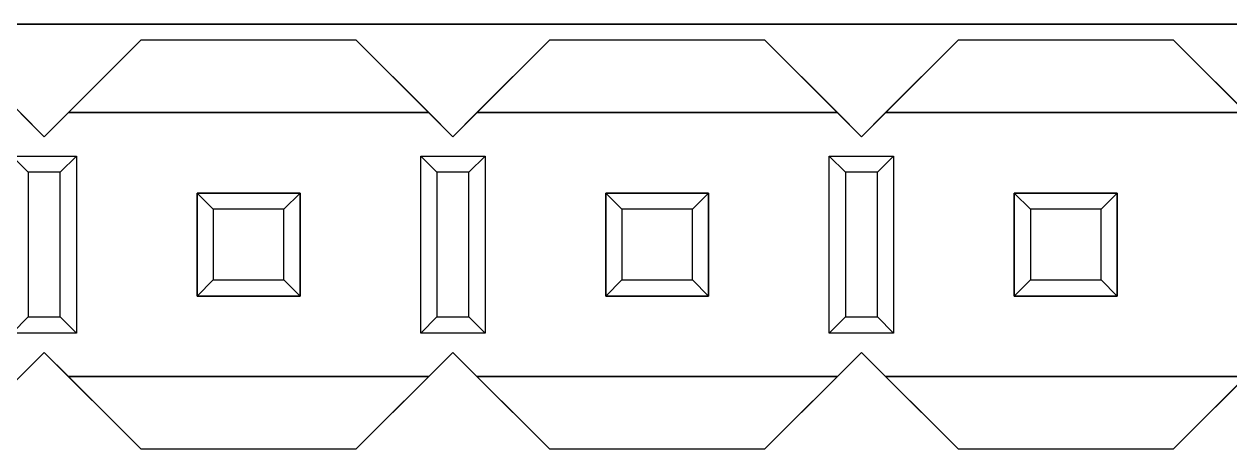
# Model space of a CAD drawing. Header units: millimetres. Extents: x -26.5 to 28.9, y -30 to 30.
# Drawn here: x -3.95 to 3.55, y 27.36 to 30 of the extents above; entities that cross this region are included whole.
import ezdxf

# ---------------------------------------------------------------- set-up
doc = ezdxf.new("R2010")
doc.units = ezdxf.units.MM
doc.layers.add('Feature', color=7, linetype='CONTINUOUS')

msp = doc.modelspace()

# ---------------------------------------------------------------- linework, layer by layer
at = {"layer": 'Feature'}
for p, q in [((-23.4975, 30, 1.6), (23.4975, 30, 1.6)), ((-23.4975, 30, 1.6), (23.4975, 30, 1.6)), ((23.4975, 30), (-23.4975, 30)), ((23.4975, 30), (-23.4975, 30)), ((-3.82, 29.3, 4.1), (-4.42, 29.9, 4.1)), ((-3.82, 29.3, 4.1), (-4.42, 29.9, 4.1)), ((-3.22, 29.9, 4.1), (-3.82, 29.3, 4.1)), ((-3.22, 29.9, 4.1), (-3.82, 29.3, 4.1)), ((-3.22, 29.9, 1.6), (-3.67, 29.45, 1.6)), ((-3.22, 29.9, 1.6), (-3.67, 29.45, 1.6)), ((-1.88, 29.9, 1.6), (-3.22, 29.9, 1.6)), ((-1.88, 29.9, 1.6), (-3.22, 29.9, 1.6)), ((-3.22, 29.9, 1.6), (-3.22, 29.9, 4.1)), ((-1.88, 29.9, 4.1), (-3.22, 29.9, 4.1)), ((-3.22, 29.9, 1.6), (-3.22, 29.9, 4.1)), ((-1.88, 29.9, 4.1), (-3.22, 29.9, 4.1)), ((-1.43, 29.45, 1.6), (-1.88, 29.9, 1.6)), ((-1.88, 29.9, 1.6), (-1.88, 29.9, 4.1)), ((-1.43, 29.45, 1.6), (-1.88, 29.9, 1.6)), ((-1.88, 29.9, 1.6), (-1.88, 29.9, 4.1)), ((-1.28, 29.3, 4.1), (-1.88, 29.9, 4.1)), ((-1.28, 29.3, 4.1), (-1.88, 29.9, 4.1)), ((-0.68, 29.9, 4.1), (-1.28, 29.3, 4.1)), ((-0.68, 29.9, 4.1), (-1.28, 29.3, 4.1)), ((-0.68, 29.9, 1.6), (-1.13, 29.45, 1.6)), ((-0.68, 29.9, 1.6), (-1.13, 29.45, 1.6)), ((0.66, 29.9, 1.6), (-0.68, 29.9, 1.6)), ((0.66, 29.9, 1.6), (-0.68, 29.9, 1.6)), ((-0.68, 29.9, 1.6), (-0.68, 29.9, 4.1)), ((0.66, 29.9, 4.1), (-0.68, 29.9, 4.1)), ((-0.68, 29.9, 1.6), (-0.68, 29.9, 4.1)), ((0.66, 29.9, 4.1), (-0.68, 29.9, 4.1)), ((1.11, 29.45, 1.6), (0.66, 29.9, 1.6)), ((0.66, 29.9, 1.6), (0.66, 29.9, 4.1)), ((1.11, 29.45, 1.6), (0.66, 29.9, 1.6)), ((0.66, 29.9, 1.6), (0.66, 29.9, 4.1)), ((1.26, 29.3, 4.1), (0.66, 29.9, 4.1)), ((1.26, 29.3, 4.1), (0.66, 29.9, 4.1)), ((1.86, 29.9, 4.1), (1.26, 29.3, 4.1)), ((1.86, 29.9, 4.1), (1.26, 29.3, 4.1)), ((1.86, 29.9, 1.6), (1.41, 29.45, 1.6)), ((1.86, 29.9, 1.6), (1.41, 29.45, 1.6)), ((3.2, 29.9, 1.6), (1.86, 29.9, 1.6)), ((3.2, 29.9, 1.6), (1.86, 29.9, 1.6)), ((1.86, 29.9, 1.6), (1.86, 29.9, 4.1)), ((3.2, 29.9, 4.1), (1.86, 29.9, 4.1)), ((1.86, 29.9, 1.6), (1.86, 29.9, 4.1)), ((3.2, 29.9, 4.1), (1.86, 29.9, 4.1)), ((3.65, 29.45, 1.6), (3.2, 29.9, 1.6)), ((3.2, 29.9, 1.6), (3.2, 29.9, 4.1)), ((3.65, 29.45, 1.6), (3.2, 29.9, 1.6)), ((3.2, 29.9, 1.6), (3.2, 29.9, 4.1)), ((3.8, 29.3, 4.1), (3.2, 29.9, 4.1)), ((3.8, 29.3, 4.1), (3.2, 29.9, 4.1)), ((-3.82, 29.3, 2.3), (-3.97, 29.45, 2.3)), ((-3.82, 29.3, 2.3), (-3.97, 29.45, 2.3)), ((-3.67, 29.45, 2.3), (-3.82, 29.3, 2.3)), ((-3.67, 29.45, 2.3), (-3.82, 29.3, 2.3)), ((-1.43, 29.45, 1.6), (-3.67, 29.45, 1.6)), ((-3.67, 29.45, 1.6), (-3.67, 29.45, 2.3)), ((-1.43, 29.45, 1.6), (-3.67, 29.45, 1.6)), ((-3.67, 29.45, 2.3), (-1.43, 29.45, 2.3)), ((-3.67, 29.45, 1.6), (-3.67, 29.45, 2.3)), ((-3.67, 29.45, 2.3), (-1.43, 29.45, 2.3)), ((-1.43, 29.45, 2.3), (-1.43, 29.45, 1.6)), ((-1.28, 29.3, 2.3), (-1.43, 29.45, 2.3)), ((-1.43, 29.45, 2.3), (-1.43, 29.45, 1.6)), ((-1.28, 29.3, 2.3), (-1.43, 29.45, 2.3)), ((-1.13, 29.45, 2.3), (-1.28, 29.3, 2.3)), ((-1.13, 29.45, 2.3), (-1.28, 29.3, 2.3)), ((1.11, 29.45, 1.6), (-1.13, 29.45, 1.6)), ((-1.13, 29.45, 1.6), (-1.13, 29.45, 2.3)), ((1.11, 29.45, 1.6), (-1.13, 29.45, 1.6)), ((-1.13, 29.45, 2.3), (1.11, 29.45, 2.3)), ((-1.13, 29.45, 1.6), (-1.13, 29.45, 2.3)), ((-1.13, 29.45, 2.3), (1.11, 29.45, 2.3)), ((1.11, 29.45, 2.3), (1.11, 29.45, 1.6)), ((1.26, 29.3, 2.3), (1.11, 29.45, 2.3)), ((1.11, 29.45, 2.3), (1.11, 29.45, 1.6)), ((1.26, 29.3, 2.3), (1.11, 29.45, 2.3)), ((1.41, 29.45, 2.3), (1.26, 29.3, 2.3)), ((1.41, 29.45, 2.3), (1.26, 29.3, 2.3)), ((3.65, 29.45, 1.6), (1.41, 29.45, 1.6)), ((1.41, 29.45, 1.6), (1.41, 29.45, 2.3)), ((3.65, 29.45, 1.6), (1.41, 29.45, 1.6)), ((1.41, 29.45, 2.3), (3.65, 29.45, 2.3)), ((1.41, 29.45, 1.6), (1.41, 29.45, 2.3)), ((1.41, 29.45, 2.3), (3.65, 29.45, 2.3)), ((-3.82, 29.3, 2.3), (-3.82, 29.3, 4.1)), ((-3.82, 29.3, 2.3), (-3.82, 29.3, 4.1)), ((-1.28, 29.3, 2.3), (-1.28, 29.3, 4.1)), ((-1.28, 29.3, 2.3), (-1.28, 29.3, 4.1)), ((1.26, 29.3, 2.3), (1.26, 29.3, 4.1)), ((1.26, 29.3, 2.3), (1.26, 29.3, 4.1)), ((-4.02, 29.18, 4.1), (-3.62, 29.18, 4.1)), ((-4.02, 29.18, 4.1), (-3.92, 29.08, 4)), ((-4.02, 29.18, 4.1), (-3.92, 29.08, 4)), ((-4.02, 29.18, 4.1), (-3.62, 29.18, 4.1)), ((-3.62, 29.18, 4.1), (-3.72, 29.08, 4)), ((-3.62, 29.18, 4.1), (-3.72, 29.08, 4)), ((-3.62, 29.18, 4.1), (-3.62, 28.08, 4.1)), ((-3.62, 29.18, 4.1), (-3.62, 28.08, 4.1)), ((-1.48, 29.18, 4.1), (-1.08, 29.18, 4.1)), ((-1.48, 29.18, 4.1), (-1.38, 29.08, 4)), ((-1.48, 28.08, 4.1), (-1.48, 29.18, 4.1)), ((-1.48, 29.18, 4.1), (-1.38, 29.08, 4)), ((-1.48, 28.08, 4.1), (-1.48, 29.18, 4.1)), ((-1.48, 29.18, 4.1), (-1.08, 29.18, 4.1)), ((-1.08, 29.18, 4.1), (-1.18, 29.08, 4)), ((-1.08, 29.18, 4.1), (-1.18, 29.08, 4)), ((-1.08, 29.18, 4.1), (-1.08, 28.08, 4.1)), ((-1.08, 29.18, 4.1), (-1.08, 28.08, 4.1)), ((1.06, 29.18, 4.1), (1.46, 29.18, 4.1)), ((1.06, 29.18, 4.1), (1.16, 29.08, 4)), ((1.06, 28.08, 4.1), (1.06, 29.18, 4.1)), ((1.06, 29.18, 4.1), (1.16, 29.08, 4)), ((1.06, 28.08, 4.1), (1.06, 29.18, 4.1)), ((1.06, 29.18, 4.1), (1.46, 29.18, 4.1)), ((1.46, 29.18, 4.1), (1.36, 29.08, 4)), ((1.46, 29.18, 4.1), (1.36, 29.08, 4)), ((1.46, 29.18, 4.1), (1.46, 28.08, 4.1)), ((1.46, 29.18, 4.1), (1.46, 28.08, 4.1)), ((-3.72, 29.08, 4), (-3.92, 29.08, 4)), ((-3.92, 29.08, 4), (-3.92, 28.18, 4)), ((-3.72, 29.08, 4), (-3.92, 29.08, 4)), ((-3.92, 29.08, 4), (-3.92, 28.18, 4)), ((-3.72, 28.18, 4), (-3.72, 29.08, 4)), ((-3.72, 28.18, 4), (-3.72, 29.08, 4)), ((-1.18, 29.08, 4), (-1.38, 29.08, 4)), ((-1.38, 29.08, 4), (-1.38, 28.18, 4)), ((-1.18, 29.08, 4), (-1.38, 29.08, 4)), ((-1.38, 29.08, 4), (-1.38, 28.18, 4)), ((-1.18, 28.18, 4), (-1.18, 29.08, 4)), ((-1.18, 28.18, 4), (-1.18, 29.08, 4)), ((1.36, 29.08, 4), (1.16, 29.08, 4)), ((1.16, 29.08, 4), (1.16, 28.18, 4)), ((1.36, 29.08, 4), (1.16, 29.08, 4)), ((1.16, 29.08, 4), (1.16, 28.18, 4)), ((1.36, 28.18, 4), (1.36, 29.08, 4)), ((1.36, 28.18, 4), (1.36, 29.08, 4)), ((-2.23, 28.95, -1.12525), (-2.87, 28.95, -1.12525)), ((-2.77, 28.85, -1.4), (-2.87, 28.95, -1.12525)), ((-2.87, 28.95, -1.12525), (-2.87, 28.31, -1.12525)), ((-2.77, 28.85, -1.4), (-2.87, 28.95, -1.12525)), ((-2.23, 28.95, 9.92525), (-2.87, 28.95, 9.92525)), ((-2.87, 28.95, 9.92525), (-2.77, 28.85, 10.2)), ((-2.87, 28.95, 9.92525), (-2.87, 28.31, 9.92525)), ((-2.87, 28.95, 9.92525), (-2.77, 28.85, 10.2)), ((-2.23, 28.95, -1.12525), (-2.87, 28.95, -1.12525)), ((-2.87, 28.95, -1.12525), (-2.87, 28.95, 2.3)), ((-2.87, 28.95, 2.3), (-2.23, 28.95, 2.3)), ((-2.23, 28.95, 9.92525), (-2.87, 28.95, 9.92525)), ((-2.23, 28.95, 4.1), (-2.87, 28.95, 4.1)), ((-2.87, 28.95, 4.1), (-2.87, 28.95, 9.92525)), ((-2.87, 28.95, -1.12525), (-2.87, 28.31, -1.12525)), ((-2.87, 28.31, 2.3), (-2.87, 28.95, 2.3)), ((-2.87, 28.95, -1.12525), (-2.87, 28.95, 2.3)), ((-2.87, 28.95, 9.92525), (-2.87, 28.31, 9.92525)), ((-2.87, 28.95, 4.1), (-2.87, 28.95, 9.92525)), ((-2.87, 28.95, 4.1), (-2.87, 28.31, 4.1)), ((-2.23, 28.95, 4.1), (-2.87, 28.95, 4.1)), ((-2.87, 28.95, 4.1), (-2.87, 28.31, 4.1)), ((-2.87, 28.95, 2.3), (-2.23, 28.95, 2.3)), ((-2.87, 28.31, 2.3), (-2.87, 28.95, 2.3)), ((-2.33, 28.85, -1.4), (-2.23, 28.95, -1.12525)), ((-2.33, 28.85, -1.4), (-2.23, 28.95, -1.12525)), ((-2.23, 28.95, 9.92525), (-2.33, 28.85, 10.2)), ((-2.23, 28.95, 9.92525), (-2.33, 28.85, 10.2)), ((-2.23, 28.31, -1.12525), (-2.23, 28.95, -1.12525)), ((-2.23, 28.31, 9.92525), (-2.23, 28.95, 9.92525)), ((-2.23, 28.95, -1.12525), (-2.23, 28.95, 2.3)), ((-2.23, 28.95, 4.1), (-2.23, 28.95, 9.92525)), ((-2.23, 28.31, -1.12525), (-2.23, 28.95, -1.12525)), ((-2.23, 28.95, -1.12525), (-2.23, 28.95, 2.3)), ((-2.23, 28.95, 2.3), (-2.23, 28.31, 2.3)), ((-2.23, 28.31, 9.92525), (-2.23, 28.95, 9.92525)), ((-2.23, 28.31, 4.1), (-2.23, 28.95, 4.1)), ((-2.23, 28.95, 4.1), (-2.23, 28.95, 9.92525)), ((-2.23, 28.31, 4.1), (-2.23, 28.95, 4.1)), ((-2.23, 28.95, 2.3), (-2.23, 28.31, 2.3)), ((0.31, 28.95, -1.12525), (-0.33, 28.95, -1.12525)), ((-0.23, 28.85, -1.4), (-0.33, 28.95, -1.12525)), ((-0.33, 28.95, -1.12525), (-0.33, 28.31, -1.12525)), ((-0.23, 28.85, -1.4), (-0.33, 28.95, -1.12525)), ((0.31, 28.95, 9.92525), (-0.33, 28.95, 9.92525)), ((-0.33, 28.95, 9.92525), (-0.23, 28.85, 10.2)), ((-0.33, 28.95, 9.92525), (-0.33, 28.31, 9.92525)), ((-0.33, 28.95, 9.92525), (-0.23, 28.85, 10.2)), ((0.31, 28.95, -1.12525), (-0.33, 28.95, -1.12525)), ((-0.33, 28.95, -1.12525), (-0.33, 28.95, 2.3)), ((-0.33, 28.95, 2.3), (0.31, 28.95, 2.3)), ((0.31, 28.95, 9.92525), (-0.33, 28.95, 9.92525)), ((0.31, 28.95, 4.1), (-0.33, 28.95, 4.1)), ((-0.33, 28.95, 4.1), (-0.33, 28.95, 9.92525)), ((-0.33, 28.95, -1.12525), (-0.33, 28.31, -1.12525)), ((-0.33, 28.31, 2.3), (-0.33, 28.95, 2.3)), ((-0.33, 28.95, -1.12525), (-0.33, 28.95, 2.3)), ((-0.33, 28.95, 9.92525), (-0.33, 28.31, 9.92525)), ((-0.33, 28.95, 4.1), (-0.33, 28.95, 9.92525)), ((-0.33, 28.95, 4.1), (-0.33, 28.31, 4.1)), ((0.31, 28.95, 4.1), (-0.33, 28.95, 4.1)), ((-0.33, 28.95, 4.1), (-0.33, 28.31, 4.1)), ((-0.33, 28.95, 2.3), (0.31, 28.95, 2.3)), ((-0.33, 28.31, 2.3), (-0.33, 28.95, 2.3)), ((0.21, 28.85, -1.4), (0.31, 28.95, -1.12525)), ((0.21, 28.85, -1.4), (0.31, 28.95, -1.12525)), ((0.31, 28.95, 9.92525), (0.21, 28.85, 10.2)), ((0.31, 28.95, 9.92525), (0.21, 28.85, 10.2)), ((0.31, 28.31, -1.12525), (0.31, 28.95, -1.12525)), ((0.31, 28.31, 9.92525), (0.31, 28.95, 9.92525)), ((0.31, 28.95, -1.12525), (0.31, 28.95, 2.3)), ((0.31, 28.95, 4.1), (0.31, 28.95, 9.92525)), ((0.31, 28.31, -1.12525), (0.31, 28.95, -1.12525)), ((0.31, 28.95, -1.12525), (0.31, 28.95, 2.3)), ((0.31, 28.95, 2.3), (0.31, 28.31, 2.3)), ((0.31, 28.31, 9.92525), (0.31, 28.95, 9.92525)), ((0.31, 28.31, 4.1), (0.31, 28.95, 4.1)), ((0.31, 28.95, 4.1), (0.31, 28.95, 9.92525)), ((0.31, 28.31, 4.1), (0.31, 28.95, 4.1)), ((0.31, 28.95, 2.3), (0.31, 28.31, 2.3)), ((2.85, 28.95, -1.12525), (2.21, 28.95, -1.12525)), ((2.31, 28.85, -1.4), (2.21, 28.95, -1.12525)), ((2.21, 28.95, -1.12525), (2.21, 28.31, -1.12525)), ((2.31, 28.85, -1.4), (2.21, 28.95, -1.12525)), ((2.85, 28.95, 9.92525), (2.21, 28.95, 9.92525)), ((2.21, 28.95, 9.92525), (2.31, 28.85, 10.2)), ((2.21, 28.95, 9.92525), (2.21, 28.31, 9.92525)), ((2.21, 28.95, 9.92525), (2.31, 28.85, 10.2)), ((2.85, 28.95, -1.12525), (2.21, 28.95, -1.12525)), ((2.21, 28.95, -1.12525), (2.21, 28.95, 2.3)), ((2.21, 28.95, 2.3), (2.85, 28.95, 2.3)), ((2.85, 28.95, 9.92525), (2.21, 28.95, 9.92525)), ((2.85, 28.95, 4.1), (2.21, 28.95, 4.1)), ((2.21, 28.95, 4.1), (2.21, 28.95, 9.92525)), ((2.21, 28.95, -1.12525), (2.21, 28.31, -1.12525)), ((2.21, 28.31, 2.3), (2.21, 28.95, 2.3)), ((2.21, 28.95, -1.12525), (2.21, 28.95, 2.3)), ((2.21, 28.95, 9.92525), (2.21, 28.31, 9.92525)), ((2.21, 28.95, 4.1), (2.21, 28.95, 9.92525)), ((2.21, 28.95, 4.1), (2.21, 28.31, 4.1)), ((2.85, 28.95, 4.1), (2.21, 28.95, 4.1)), ((2.21, 28.95, 4.1), (2.21, 28.31, 4.1)), ((2.21, 28.95, 2.3), (2.85, 28.95, 2.3)), ((2.21, 28.31, 2.3), (2.21, 28.95, 2.3)), ((2.75, 28.85, -1.4), (2.85, 28.95, -1.12525)), ((2.75, 28.85, -1.4), (2.85, 28.95, -1.12525)), ((2.85, 28.95, 9.92525), (2.75, 28.85, 10.2)), ((2.85, 28.95, 9.92525), (2.75, 28.85, 10.2)), ((2.85, 28.31, -1.12525), (2.85, 28.95, -1.12525)), ((2.85, 28.31, 9.92525), (2.85, 28.95, 9.92525)), ((2.85, 28.95, -1.12525), (2.85, 28.95, 2.3)), ((2.85, 28.95, 4.1), (2.85, 28.95, 9.92525)), ((2.85, 28.31, -1.12525), (2.85, 28.95, -1.12525)), ((2.85, 28.95, -1.12525), (2.85, 28.95, 2.3)), ((2.85, 28.95, 2.3), (2.85, 28.31, 2.3)), ((2.85, 28.31, 9.92525), (2.85, 28.95, 9.92525)), ((2.85, 28.31, 4.1), (2.85, 28.95, 4.1)), ((2.85, 28.95, 4.1), (2.85, 28.95, 9.92525)), ((2.85, 28.31, 4.1), (2.85, 28.95, 4.1)), ((2.85, 28.95, 2.3), (2.85, 28.31, 2.3)), ((-2.33, 28.85, -1.4), (-2.77, 28.85, -1.4)), ((-2.77, 28.85, -1.4), (-2.77, 28.41, -1.4)), ((-2.33, 28.85, 10.2), (-2.77, 28.85, 10.2)), ((-2.77, 28.85, 10.2), (-2.77, 28.41, 10.2)), ((-2.77, 28.85, -1.4), (-2.77, 28.41, -1.4)), ((-2.33, 28.85, -1.4), (-2.77, 28.85, -1.4)), ((-2.77, 28.85, 10.2), (-2.77, 28.41, 10.2)), ((-2.33, 28.85, 10.2), (-2.77, 28.85, 10.2)), ((-2.33, 28.41, -1.4), (-2.33, 28.85, -1.4)), ((-2.33, 28.41, 10.2), (-2.33, 28.85, 10.2)), ((-2.33, 28.41, -1.4), (-2.33, 28.85, -1.4)), ((-2.33, 28.41, 10.2), (-2.33, 28.85, 10.2)), ((0.21, 28.85, -1.4), (-0.23, 28.85, -1.4)), ((-0.23, 28.85, -1.4), (-0.23, 28.41, -1.4)), ((0.21, 28.85, 10.2), (-0.23, 28.85, 10.2)), ((-0.23, 28.85, 10.2), (-0.23, 28.41, 10.2)), ((-0.23, 28.85, -1.4), (-0.23, 28.41, -1.4)), ((0.21, 28.85, -1.4), (-0.23, 28.85, -1.4)), ((-0.23, 28.85, 10.2), (-0.23, 28.41, 10.2)), ((0.21, 28.85, 10.2), (-0.23, 28.85, 10.2)), ((0.21, 28.41, -1.4), (0.21, 28.85, -1.4)), ((0.21, 28.41, 10.2), (0.21, 28.85, 10.2)), ((0.21, 28.41, -1.4), (0.21, 28.85, -1.4)), ((0.21, 28.41, 10.2), (0.21, 28.85, 10.2)), ((2.75, 28.85, -1.4), (2.31, 28.85, -1.4)), ((2.31, 28.85, -1.4), (2.31, 28.41, -1.4)), ((2.75, 28.85, 10.2), (2.31, 28.85, 10.2)), ((2.31, 28.85, 10.2), (2.31, 28.41, 10.2)), ((2.31, 28.85, -1.4), (2.31, 28.41, -1.4)), ((2.75, 28.85, -1.4), (2.31, 28.85, -1.4)), ((2.31, 28.85, 10.2), (2.31, 28.41, 10.2)), ((2.75, 28.85, 10.2), (2.31, 28.85, 10.2)), ((2.75, 28.41, -1.4), (2.75, 28.85, -1.4)), ((2.75, 28.41, 10.2), (2.75, 28.85, 10.2)), ((2.75, 28.41, -1.4), (2.75, 28.85, -1.4)), ((2.75, 28.41, 10.2), (2.75, 28.85, 10.2)), ((-2.77, 28.41, -1.4), (-2.87, 28.31, -1.12525)), ((-2.77, 28.41, -1.4), (-2.87, 28.31, -1.12525)), ((-2.87, 28.31, 9.92525), (-2.77, 28.41, 10.2)), ((-2.87, 28.31, 9.92525), (-2.77, 28.41, 10.2)), ((-2.77, 28.41, -1.4), (-2.33, 28.41, -1.4)), ((-2.77, 28.41, 10.2), (-2.33, 28.41, 10.2)), ((-2.77, 28.41, -1.4), (-2.33, 28.41, -1.4)), ((-2.77, 28.41, 10.2), (-2.33, 28.41, 10.2)), ((-2.33, 28.41, -1.4), (-2.23, 28.31, -1.12525)), ((-2.33, 28.41, -1.4), (-2.23, 28.31, -1.12525)), ((-2.23, 28.31, 9.92525), (-2.33, 28.41, 10.2)), ((-2.23, 28.31, 9.92525), (-2.33, 28.41, 10.2)), ((-0.23, 28.41, -1.4), (-0.33, 28.31, -1.12525)), ((-0.23, 28.41, -1.4), (-0.33, 28.31, -1.12525)), ((-0.33, 28.31, 9.92525), (-0.23, 28.41, 10.2)), ((-0.33, 28.31, 9.92525), (-0.23, 28.41, 10.2)), ((-0.23, 28.41, -1.4), (0.21, 28.41, -1.4)), ((-0.23, 28.41, 10.2), (0.21, 28.41, 10.2)), ((-0.23, 28.41, -1.4), (0.21, 28.41, -1.4)), ((-0.23, 28.41, 10.2), (0.21, 28.41, 10.2)), ((0.21, 28.41, -1.4), (0.31, 28.31, -1.12525)), ((0.21, 28.41, -1.4), (0.31, 28.31, -1.12525)), ((0.31, 28.31, 9.92525), (0.21, 28.41, 10.2)), ((0.31, 28.31, 9.92525), (0.21, 28.41, 10.2)), ((2.31, 28.41, -1.4), (2.21, 28.31, -1.12525)), ((2.31, 28.41, -1.4), (2.21, 28.31, -1.12525)), ((2.21, 28.31, 9.92525), (2.31, 28.41, 10.2)), ((2.21, 28.31, 9.92525), (2.31, 28.41, 10.2)), ((2.31, 28.41, -1.4), (2.75, 28.41, -1.4)), ((2.31, 28.41, 10.2), (2.75, 28.41, 10.2)), ((2.31, 28.41, -1.4), (2.75, 28.41, -1.4)), ((2.31, 28.41, 10.2), (2.75, 28.41, 10.2)), ((2.75, 28.41, -1.4), (2.85, 28.31, -1.12525)), ((2.75, 28.41, -1.4), (2.85, 28.31, -1.12525)), ((2.85, 28.31, 9.92525), (2.75, 28.41, 10.2)), ((2.85, 28.31, 9.92525), (2.75, 28.41, 10.2)), ((-2.87, 28.31, -1.12525), (-2.23, 28.31, -1.12525)), ((-2.87, 28.31, 9.92525), (-2.23, 28.31, 9.92525)), ((-2.87, 28.31, -1.12525), (-2.87, 28.31, 2.3)), ((-2.87, 28.31, 4.1), (-2.87, 28.31, 9.92525)), ((-2.87, 28.31, -1.12525), (-2.23, 28.31, -1.12525)), ((-2.23, 28.31, 2.3), (-2.87, 28.31, 2.3)), ((-2.87, 28.31, -1.12525), (-2.87, 28.31, 2.3)), ((-2.87, 28.31, 9.92525), (-2.23, 28.31, 9.92525)), ((-2.87, 28.31, 4.1), (-2.87, 28.31, 9.92525)), ((-2.87, 28.31, 4.1), (-2.23, 28.31, 4.1)), ((-2.87, 28.31, 4.1), (-2.23, 28.31, 4.1)), ((-2.23, 28.31, 2.3), (-2.87, 28.31, 2.3)), ((-2.23, 28.31, -1.12525), (-2.23, 28.31, 2.3)), ((-2.23, 28.31, 4.1), (-2.23, 28.31, 9.92525)), ((-2.23, 28.31, -1.12525), (-2.23, 28.31, 2.3)), ((-2.23, 28.31, 4.1), (-2.23, 28.31, 9.92525)), ((-0.33, 28.31, -1.12525), (0.31, 28.31, -1.12525)), ((-0.33, 28.31, 9.92525), (0.31, 28.31, 9.92525)), ((-0.33, 28.31, -1.12525), (-0.33, 28.31, 2.3)), ((-0.33, 28.31, 4.1), (-0.33, 28.31, 9.92525)), ((-0.33, 28.31, -1.12525), (0.31, 28.31, -1.12525)), ((0.31, 28.31, 2.3), (-0.33, 28.31, 2.3)), ((-0.33, 28.31, -1.12525), (-0.33, 28.31, 2.3)), ((-0.33, 28.31, 9.92525), (0.31, 28.31, 9.92525)), ((-0.33, 28.31, 4.1), (-0.33, 28.31, 9.92525)), ((-0.33, 28.31, 4.1), (0.31, 28.31, 4.1)), ((-0.33, 28.31, 4.1), (0.31, 28.31, 4.1)), ((0.31, 28.31, 2.3), (-0.33, 28.31, 2.3)), ((0.31, 28.31, -1.12525), (0.31, 28.31, 2.3)), ((0.31, 28.31, 4.1), (0.31, 28.31, 9.92525)), ((0.31, 28.31, -1.12525), (0.31, 28.31, 2.3)), ((0.31, 28.31, 4.1), (0.31, 28.31, 9.92525)), ((2.21, 28.31, -1.12525), (2.85, 28.31, -1.12525)), ((2.21, 28.31, 9.92525), (2.85, 28.31, 9.92525)), ((2.21, 28.31, -1.12525), (2.21, 28.31, 2.3)), ((2.21, 28.31, 4.1), (2.21, 28.31, 9.92525)), ((2.21, 28.31, -1.12525), (2.85, 28.31, -1.12525)), ((2.85, 28.31, 2.3), (2.21, 28.31, 2.3)), ((2.21, 28.31, -1.12525), (2.21, 28.31, 2.3)), ((2.21, 28.31, 9.92525), (2.85, 28.31, 9.92525)), ((2.21, 28.31, 4.1), (2.21, 28.31, 9.92525)), ((2.21, 28.31, 4.1), (2.85, 28.31, 4.1)), ((2.21, 28.31, 4.1), (2.85, 28.31, 4.1)), ((2.85, 28.31, 2.3), (2.21, 28.31, 2.3)), ((2.85, 28.31, -1.12525), (2.85, 28.31, 2.3)), ((2.85, 28.31, 4.1), (2.85, 28.31, 9.92525)), ((2.85, 28.31, -1.12525), (2.85, 28.31, 2.3)), ((2.85, 28.31, 4.1), (2.85, 28.31, 9.92525)), ((-4.02, 28.08, 4.1), (-3.92, 28.18, 4)), ((-4.02, 28.08, 4.1), (-3.92, 28.18, 4)), ((-3.92, 28.18, 4), (-3.72, 28.18, 4)), ((-3.92, 28.18, 4), (-3.72, 28.18, 4)), ((-3.72, 28.18, 4), (-3.62, 28.08, 4.1)), ((-3.72, 28.18, 4), (-3.62, 28.08, 4.1)), ((-1.48, 28.08, 4.1), (-1.38, 28.18, 4)), ((-1.48, 28.08, 4.1), (-1.38, 28.18, 4)), ((-1.38, 28.18, 4), (-1.18, 28.18, 4)), ((-1.38, 28.18, 4), (-1.18, 28.18, 4)), ((-1.18, 28.18, 4), (-1.08, 28.08, 4.1)), ((-1.18, 28.18, 4), (-1.08, 28.08, 4.1)), ((1.06, 28.08, 4.1), (1.16, 28.18, 4)), ((1.06, 28.08, 4.1), (1.16, 28.18, 4)), ((1.16, 28.18, 4), (1.36, 28.18, 4)), ((1.16, 28.18, 4), (1.36, 28.18, 4)), ((1.36, 28.18, 4), (1.46, 28.08, 4.1)), ((1.36, 28.18, 4), (1.46, 28.08, 4.1)), ((-3.62, 28.08, 4.1), (-4.02, 28.08, 4.1)), ((-3.62, 28.08, 4.1), (-4.02, 28.08, 4.1)), ((-1.08, 28.08, 4.1), (-1.48, 28.08, 4.1)), ((-1.08, 28.08, 4.1), (-1.48, 28.08, 4.1)), ((1.46, 28.08, 4.1), (1.06, 28.08, 4.1)), ((1.46, 28.08, 4.1), (1.06, 28.08, 4.1)), ((-4.42, 27.36, 4.1), (-3.82, 27.96, 4.1)), ((-4.42, 27.36, 4.1), (-3.82, 27.96, 4.1)), ((-3.97, 27.81, 2.3), (-3.82, 27.96, 2.3)), ((-3.97, 27.81, 2.3), (-3.82, 27.96, 2.3)), ((-3.82, 27.96, 4.1), (-3.82, 27.96, 2.3)), ((-3.82, 27.96, 4.1), (-3.22, 27.36, 4.1)), ((-3.82, 27.96, 4.1), (-3.82, 27.96, 2.3)), ((-3.82, 27.96, 2.3), (-3.67, 27.81, 2.3)), ((-3.82, 27.96, 4.1), (-3.22, 27.36, 4.1)), ((-3.82, 27.96, 2.3), (-3.67, 27.81, 2.3)), ((-1.88, 27.36, 4.1), (-1.28, 27.96, 4.1)), ((-1.88, 27.36, 4.1), (-1.28, 27.96, 4.1)), ((-1.43, 27.81, 2.3), (-1.28, 27.96, 2.3)), ((-1.43, 27.81, 2.3), (-1.28, 27.96, 2.3)), ((-1.28, 27.96, 4.1), (-1.28, 27.96, 2.3)), ((-1.28, 27.96, 4.1), (-0.68, 27.36, 4.1)), ((-1.28, 27.96, 4.1), (-1.28, 27.96, 2.3)), ((-1.28, 27.96, 2.3), (-1.13, 27.81, 2.3)), ((-1.28, 27.96, 4.1), (-0.68, 27.36, 4.1)), ((-1.28, 27.96, 2.3), (-1.13, 27.81, 2.3)), ((0.66, 27.36, 4.1), (1.26, 27.96, 4.1)), ((0.66, 27.36, 4.1), (1.26, 27.96, 4.1)), ((1.11, 27.81, 2.3), (1.26, 27.96, 2.3)), ((1.11, 27.81, 2.3), (1.26, 27.96, 2.3)), ((1.26, 27.96, 4.1), (1.26, 27.96, 2.3)), ((1.26, 27.96, 4.1), (1.86, 27.36, 4.1)), ((1.26, 27.96, 4.1), (1.26, 27.96, 2.3)), ((1.26, 27.96, 2.3), (1.41, 27.81, 2.3)), ((1.26, 27.96, 4.1), (1.86, 27.36, 4.1)), ((1.26, 27.96, 2.3), (1.41, 27.81, 2.3)), ((3.2, 27.36, 4.1), (3.8, 27.96, 4.1)), ((3.2, 27.36, 4.1), (3.8, 27.96, 4.1)), ((-3.67, 27.81, 1.6), (-1.43, 27.81, 1.6)), ((-3.67, 27.81, 1.6), (-3.22, 27.36, 1.6)), ((-3.67, 27.81, 2.3), (-3.67, 27.81, 1.6)), ((-3.67, 27.81, 1.6), (-3.22, 27.36, 1.6)), ((-3.67, 27.81, 2.3), (-3.67, 27.81, 1.6)), ((-1.43, 27.81, 2.3), (-3.67, 27.81, 2.3)), ((-3.67, 27.81, 1.6), (-1.43, 27.81, 1.6)), ((-1.43, 27.81, 2.3), (-3.67, 27.81, 2.3)), ((-1.88, 27.36, 1.6), (-1.43, 27.81, 1.6)), ((-1.88, 27.36, 1.6), (-1.43, 27.81, 1.6)), ((-1.43, 27.81, 1.6), (-1.43, 27.81, 2.3)), ((-1.43, 27.81, 1.6), (-1.43, 27.81, 2.3)), ((-1.13, 27.81, 1.6), (1.11, 27.81, 1.6)), ((-1.13, 27.81, 1.6), (-0.68, 27.36, 1.6)), ((-1.13, 27.81, 2.3), (-1.13, 27.81, 1.6)), ((-1.13, 27.81, 1.6), (-0.68, 27.36, 1.6)), ((-1.13, 27.81, 2.3), (-1.13, 27.81, 1.6)), ((1.11, 27.81, 2.3), (-1.13, 27.81, 2.3)), ((-1.13, 27.81, 1.6), (1.11, 27.81, 1.6)), ((1.11, 27.81, 2.3), (-1.13, 27.81, 2.3)), ((0.66, 27.36, 1.6), (1.11, 27.81, 1.6)), ((0.66, 27.36, 1.6), (1.11, 27.81, 1.6)), ((1.11, 27.81, 1.6), (1.11, 27.81, 2.3)), ((1.11, 27.81, 1.6), (1.11, 27.81, 2.3)), ((1.41, 27.81, 1.6), (3.65, 27.81, 1.6)), ((1.41, 27.81, 1.6), (1.86, 27.36, 1.6)), ((1.41, 27.81, 2.3), (1.41, 27.81, 1.6)), ((1.41, 27.81, 1.6), (1.86, 27.36, 1.6)), ((1.41, 27.81, 2.3), (1.41, 27.81, 1.6)), ((3.65, 27.81, 2.3), (1.41, 27.81, 2.3)), ((1.41, 27.81, 1.6), (3.65, 27.81, 1.6)), ((3.65, 27.81, 2.3), (1.41, 27.81, 2.3)), ((3.2, 27.36, 1.6), (3.65, 27.81, 1.6)), ((3.2, 27.36, 1.6), (3.65, 27.81, 1.6)), ((-3.22, 27.36, 1.6), (-1.88, 27.36, 1.6)), ((-3.22, 27.36, 1.6), (-1.88, 27.36, 1.6)), ((-3.22, 27.36, 4.1), (-1.88, 27.36, 4.1)), ((-3.22, 27.36, 1.6), (-3.22, 27.36, 4.1)), ((-3.22, 27.36, 1.6), (-3.22, 27.36, 4.1)), ((-3.22, 27.36, 4.1), (-1.88, 27.36, 4.1)), ((-1.88, 27.36, 1.6), (-1.88, 27.36, 4.1)), ((-1.88, 27.36, 1.6), (-1.88, 27.36, 4.1)), ((-0.68, 27.36, 1.6), (0.66, 27.36, 1.6)), ((-0.68, 27.36, 1.6), (0.66, 27.36, 1.6)), ((-0.68, 27.36, 4.1), (0.66, 27.36, 4.1)), ((-0.68, 27.36, 1.6), (-0.68, 27.36, 4.1)), ((-0.68, 27.36, 1.6), (-0.68, 27.36, 4.1)), ((-0.68, 27.36, 4.1), (0.66, 27.36, 4.1)), ((0.66, 27.36, 1.6), (0.66, 27.36, 4.1)), ((0.66, 27.36, 1.6), (0.66, 27.36, 4.1)), ((1.86, 27.36, 1.6), (3.2, 27.36, 1.6)), ((1.86, 27.36, 1.6), (3.2, 27.36, 1.6)), ((1.86, 27.36, 4.1), (3.2, 27.36, 4.1)), ((1.86, 27.36, 1.6), (1.86, 27.36, 4.1)), ((1.86, 27.36, 1.6), (1.86, 27.36, 4.1)), ((1.86, 27.36, 4.1), (3.2, 27.36, 4.1)), ((3.2, 27.36, 1.6), (3.2, 27.36, 4.1)), ((3.2, 27.36, 1.6), (3.2, 27.36, 4.1))]:
    msp.add_line(p, q, dxfattribs=at)

doc.saveas('drawing.dxf')
